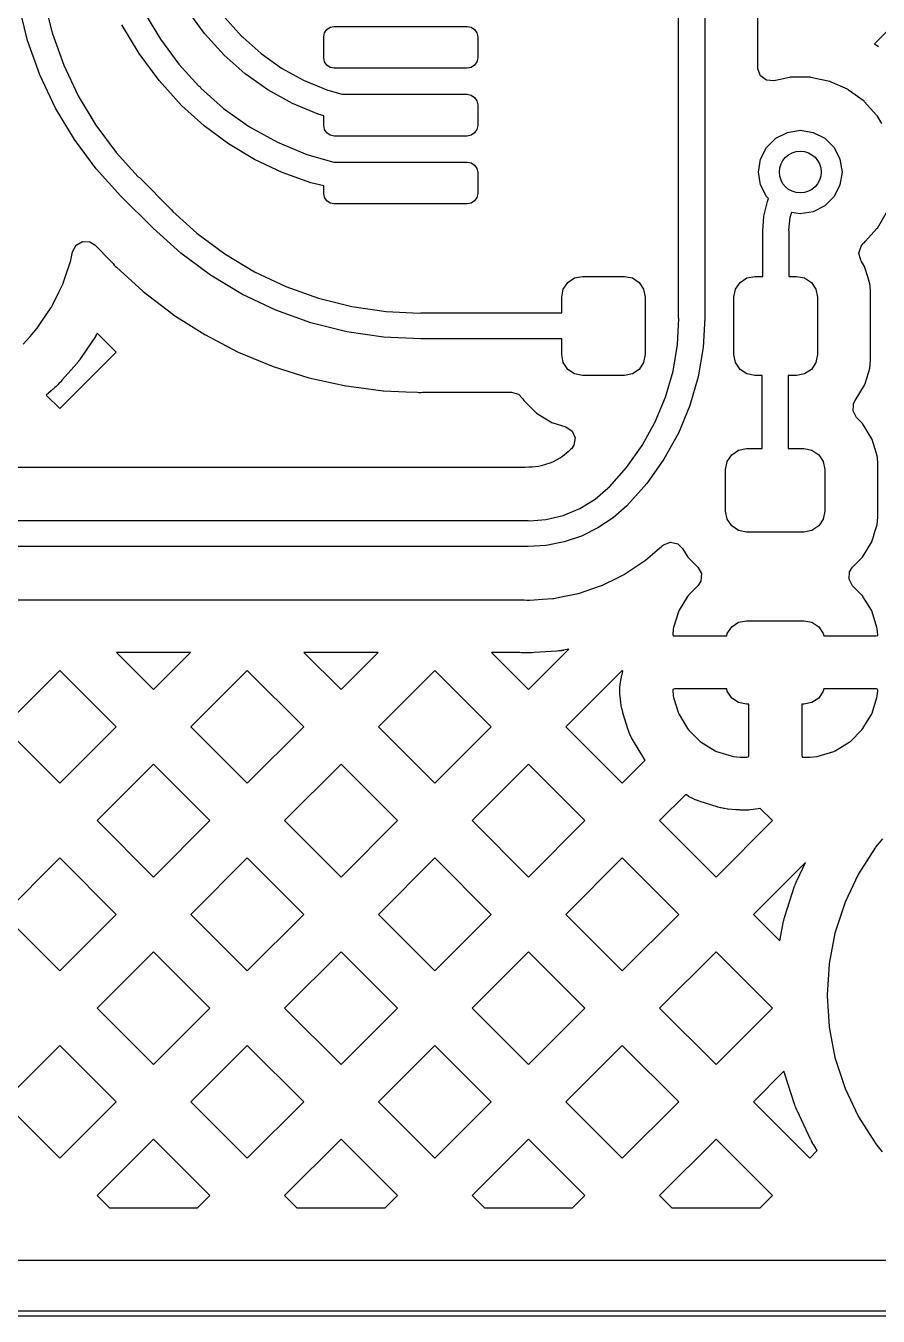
# Model space of a CAD drawing. Extents: x 54.1 to 108.3, y -71.1 to -40.8.
# Drawn here: x 80.66 to 88.83, y -71.09 to -58.73 of the extents above; entities that cross this region are included whole.
import ezdxf

# ---------------------------------------------------------------- set-up
doc = ezdxf.new("R2010")
doc.units = 0
doc.layers.add('BLACK', color=7, linetype='CONTINUOUS')

msp = doc.modelspace()

# ---------------------------------------------------------------- linework, layer by layer
at = {"layer": 'BLACK', "linetype": 'CONTINUOUS'}
for p, q in [((86.915, -61.5259), (86.915, -57.96)), ((87.165, -57.96), (87.165, -61.5259)), ((87.6735, -59.132), (87.6735, -58.014)), ((80.835, -58.4799), (80.9144, -58.797)), ((80.679, -58.8684), (80.5937, -58.5279)), ((81.7989, -58.6029), (81.9516, -58.8577)), ((82.3732, -58.8019), (82.2063, -58.5768)), ((81.7468, -58.9946), (81.5816, -58.719)), ((82.5403, -58.6174), (82.7269, -58.8262)), ((83.5767, -58.7426), (83.615, -58.735)), ((83.615, -58.735), (84.89, -58.735)), ((84.89, -58.735), (84.9283, -58.7426)), ((89.0692, -58.6213), (88.7893, -58.9012)), ((80.9144, -58.797), (81.0246, -59.1048)), ((81.9516, -58.8577), (82.1286, -59.0964)), ((82.5614, -59.0095), (82.3732, -58.8019)), ((82.7269, -58.8262), (82.7382, -58.8328)), ((82.7382, -58.8328), (82.7436, -58.8421)), ((82.7436, -58.8421), (82.9152, -58.9954)), ((83.515, -58.835), (83.5226, -58.7967)), ((83.515, -59.035), (83.515, -58.835)), ((83.5226, -58.7967), (83.5443, -58.7643)), ((83.5443, -58.7643), (83.5767, -58.7426)), ((84.9283, -58.7426), (84.9607, -58.7643)), ((84.9607, -58.7643), (84.9824, -58.7967)), ((84.9824, -58.7967), (84.99, -58.835)), ((84.99, -58.835), (84.99, -59.035)), ((80.7973, -59.199), (80.679, -58.8684)), ((88.7893, -58.9012), (88.8008, -58.9079)), ((88.8008, -58.9079), (88.8064, -58.9113)), ((88.8064, -58.9113), (88.8287, -58.9258)), ((81.0246, -59.1048), (81.1643, -59.4004)), ((81.9382, -59.2527), (81.7468, -58.9946)), ((82.1286, -59.0964), (82.3205, -59.308)), ((82.7614, -59.1882), (82.5614, -59.0095)), ((82.9152, -58.9954), (83.1114, -59.1346)), ((83.5226, -59.0733), (83.515, -59.035)), ((83.5443, -59.1057), (83.5226, -59.0733)), ((83.5767, -59.1274), (83.5443, -59.1057)), ((84.9607, -59.1057), (84.9283, -59.1274)), ((84.9824, -59.0733), (84.9607, -59.1057)), ((84.99, -59.035), (84.9824, -59.0733)), ((80.9474, -59.5163), (80.7973, -59.199)), ((82.9801, -59.3434), (82.7614, -59.1882)), ((83.1114, -59.1346), (83.3219, -59.251)), ((83.615, -59.135), (83.5767, -59.1274)), ((84.89, -59.135), (83.615, -59.135)), ((84.9283, -59.1274), (84.89, -59.135)), ((87.6738, -59.1404), (87.6735, -59.132)), ((87.6983, -59.207), (87.6738, -59.1404)), ((87.7549, -59.2499), (87.6983, -59.207)), ((87.9781, -59.2229), (87.9047, -59.2385)), ((87.9845, -59.2215), (87.9781, -59.2229)), ((87.9781, -59.2229), (87.9781, -59.2229)), ((88.1755, -59.2215), (87.9845, -59.2215)), ((88.1819, -59.2229), (88.1755, -59.2215)), ((88.2553, -59.2385), (88.1819, -59.2229)), ((88.1819, -59.2229), (88.1819, -59.2229)), ((82.154, -59.4908), (81.9382, -59.2527)), ((82.3205, -59.308), (82.3308, -59.314)), ((82.3308, -59.314), (82.3376, -59.3258)), ((82.3376, -59.3258), (82.5553, -59.5204)), ((83.2149, -59.4732), (82.9801, -59.3434)), ((83.3219, -59.251), (83.5441, -59.343)), ((83.5441, -59.343), (83.6898, -59.385)), ((87.8257, -59.2553), (87.7549, -59.2499)), ((87.9047, -59.2385), (87.8257, -59.2553)), ((88.3623, -59.2612), (88.2553, -59.2385)), ((88.3683, -59.2639), (88.3623, -59.2612)), ((88.5307, -59.3362), (88.3683, -59.2639)), ((88.3683, -59.2639), (88.3683, -59.2639)), ((88.5368, -59.3389), (88.5307, -59.3362)), ((88.5307, -59.3362), (88.5307, -59.3362)), ((88.5421, -59.3428), (88.5368, -59.3389)), ((88.5433, -59.3437), (88.5421, -59.3428)), ((88.5421, -59.3428), (88.5421, -59.3428)), ((88.6913, -59.4511), (88.5433, -59.3437)), ((81.1643, -59.4004), (81.3324, -59.6808)), ((83.4626, -59.5758), (83.2149, -59.4732)), ((83.6898, -59.385), (84.89, -59.385)), ((84.89, -59.385), (84.9283, -59.3926)), ((84.9283, -59.3926), (84.9607, -59.4143)), ((84.9607, -59.4143), (84.9824, -59.4467)), ((84.9824, -59.4467), (84.99, -59.485)), ((88.6957, -59.456), (88.6913, -59.4511)), ((88.8077, -59.5805), (88.6957, -59.456)), ((88.6957, -59.456), (88.6957, -59.456)), ((81.1279, -59.8175), (80.9474, -59.5163)), ((82.3698, -59.6864), (82.154, -59.4908)), ((82.5553, -59.5204), (82.8043, -59.6971)), ((83.515, -59.5909), (83.4626, -59.5758)), ((83.515, -59.685), (83.515, -59.5909)), ((84.99, -59.485), (84.99, -59.685)), ((88.819, -59.5931), (88.8077, -59.5805)), ((88.8603, -59.6645), (88.819, -59.5931)), ((81.3324, -59.6808), (81.5272, -59.9434)), ((82.6037, -59.8598), (82.3698, -59.6864)), ((82.8043, -59.6971), (83.0715, -59.8447)), ((83.5226, -59.7233), (83.515, -59.685)), ((83.5443, -59.7557), (83.5226, -59.7233)), ((84.9824, -59.7233), (84.9607, -59.7557)), ((84.99, -59.685), (84.9824, -59.7233)), ((87.9564, -59.7496), (88.08, -59.73)), ((88.08, -59.73), (88.2036, -59.7496)), ((81.337, -60.0994), (81.1279, -59.8175)), ((83.0715, -59.8447), (83.3535, -59.9615)), ((83.5767, -59.7774), (83.5443, -59.7557)), ((83.615, -59.785), (83.5767, -59.7774)), ((84.89, -59.785), (83.615, -59.785)), ((84.9283, -59.7774), (84.89, -59.785)), ((84.9607, -59.7557), (84.9283, -59.7774)), ((87.7564, -59.8949), (87.8449, -59.8064)), ((87.8449, -59.8064), (87.9564, -59.7496)), ((88.2036, -59.7496), (88.3151, -59.8064)), ((88.3151, -59.8064), (88.4036, -59.8949)), ((81.5272, -59.9434), (81.7382, -60.1762)), ((82.8535, -60.0096), (82.6037, -59.8598)), ((83.3535, -59.9615), (83.6111, -60.0358)), ((87.6996, -60.0064), (87.7564, -59.8949)), ((88.4036, -59.8949), (88.4604, -60.0064)), ((81.5728, -60.3596), (81.337, -60.0994)), ((83.1168, -60.1341), (82.8535, -60.0096)), ((83.6111, -60.0358), (83.615, -60.035)), ((83.615, -60.035), (84.89, -60.035)), ((84.89, -60.035), (84.9283, -60.0426)), ((84.9283, -60.0426), (84.9607, -60.0643)), ((84.9607, -60.0643), (84.9824, -60.0967)), ((84.9824, -60.0967), (84.99, -60.135)), ((87.68, -60.13), (87.6996, -60.0064)), ((88.4604, -60.0064), (88.48, -60.13)), ((81.7382, -60.1762), (81.7496, -60.1828)), ((81.7496, -60.1828), (82.0584, -60.4916)), ((83.391, -60.2322), (83.1168, -60.1341)), ((84.99, -60.135), (84.99, -60.335)), ((87.6996, -60.2536), (87.68, -60.13)), ((88.48, -60.13), (88.4604, -60.2536)), ((83.515, -60.2633), (83.391, -60.2322)), ((83.515, -60.335), (83.515, -60.2633)), ((83.5226, -60.3733), (83.515, -60.335)), ((84.99, -60.335), (84.9824, -60.3733)), ((87.7564, -60.3651), (87.6996, -60.2536)), ((88.4604, -60.2536), (88.4036, -60.3651)), ((81.8816, -60.6684), (81.5728, -60.3596)), ((83.5443, -60.4057), (83.5226, -60.3733)), ((83.5767, -60.4274), (83.5443, -60.4057)), ((83.615, -60.435), (83.5767, -60.4274)), ((84.89, -60.435), (83.615, -60.435)), ((84.9283, -60.4274), (84.89, -60.435)), ((84.9607, -60.4057), (84.9283, -60.4274)), ((84.9824, -60.3733), (84.9607, -60.4057)), ((87.7314, -60.5523), (87.7654, -60.4108)), ((87.7761, -60.3848), (87.7564, -60.3651)), ((87.7654, -60.4108), (87.7761, -60.3848)), ((88.3151, -60.4536), (88.2036, -60.5104)), ((88.4036, -60.3651), (88.3151, -60.4536)), ((82.0584, -60.4916), (82.0711, -60.5086)), ((82.0711, -60.5086), (82.3012, -60.7172)), ((87.72, -60.6973), (87.7314, -60.5523)), ((87.9798, -60.5646), (87.9676, -60.6884)), ((87.9944, -60.5164), (87.9798, -60.5646)), ((88.08, -60.53), (87.9944, -60.5164)), ((88.2036, -60.5104), (88.08, -60.53)), ((88.819, -60.6669), (88.9145, -60.5016)), ((82.1452, -60.9073), (81.8816, -60.6684)), ((81.8816, -60.6684), (81.8816, -60.6684)), ((82.3012, -60.7172), (82.5675, -60.9147)), ((87.72, -61.13), (87.72, -60.6973)), ((87.9676, -60.6884), (87.97, -60.6973)), ((87.97, -60.6973), (87.97, -61.13)), ((88.7048, -60.7939), (88.8146, -60.6719)), ((88.8146, -60.6719), (88.819, -60.6669)), ((88.8146, -60.6719), (88.8146, -60.6719)), ((81.11, -60.8931), (81.1429, -60.8302)), ((81.1429, -60.8302), (81.2046, -60.795)), ((81.2046, -60.795), (81.2755, -60.7988)), ((81.2755, -60.7988), (81.3227, -60.8286)), ((81.3227, -60.8286), (81.4839, -60.9898)), ((88.6403, -60.9066), (88.6621, -60.839)), ((88.6621, -60.839), (88.6819, -60.8163)), ((88.6819, -60.8163), (88.6859, -60.8127)), ((88.6859, -60.8127), (88.6913, -60.8089)), ((88.6913, -60.8089), (88.7048, -60.7939)), ((81.0939, -60.974), (81.0971, -60.9577)), ((81.0971, -60.9577), (81.11, -60.8931)), ((82.4309, -61.1191), (82.1452, -60.9073)), ((82.5675, -60.9147), (82.8519, -61.0851)), ((88.6585, -60.9752), (88.6403, -60.9066)), ((81.0353, -61.1466), (81.0926, -60.9779)), ((81.0926, -60.9779), (81.0939, -60.974)), ((81.0926, -60.9779), (81.0926, -60.9779)), ((81.4839, -60.9898), (81.4955, -61.0032)), ((81.4955, -61.0032), (81.4976, -61.006)), ((81.4976, -61.006), (81.5094, -61.0217)), ((81.5094, -61.0217), (81.5188, -61.0312)), ((81.5188, -61.0312), (81.522, -61.0338)), ((81.522, -61.0338), (81.522, -61.0338)), ((81.522, -61.0338), (81.5223, -61.034)), ((81.5223, -61.034), (81.5296, -61.0403)), ((81.5296, -61.0403), (81.7833, -61.2727)), ((82.8519, -61.0851), (83.1516, -61.2269)), ((88.6656, -60.987), (88.6585, -60.9752)), ((88.6955, -61.0363), (88.6656, -60.987)), ((88.6977, -61.0435), (88.6955, -61.0363)), ((88.7257, -61.1327), (88.6977, -61.0435)), ((88.6977, -61.0435), (88.6977, -61.0435)), ((80.9784, -61.2804), (81.0154, -61.2052)), ((81.0154, -61.2052), (81.0353, -61.1466)), ((82.736, -61.302), (82.4309, -61.1191)), ((85.8102, -61.2535), (85.8536, -61.1886)), ((85.8536, -61.1886), (85.9185, -61.1452)), ((85.9185, -61.1452), (85.995, -61.13)), ((85.995, -61.13), (86.395, -61.13)), ((86.395, -61.13), (86.4715, -61.1452)), ((86.4715, -61.1452), (86.5364, -61.1886)), ((86.5364, -61.1886), (86.5798, -61.2535)), ((87.4602, -61.2535), (87.5036, -61.1886)), ((87.5036, -61.1886), (87.5685, -61.1452)), ((87.5685, -61.1452), (87.645, -61.13)), ((87.645, -61.13), (87.72, -61.13)), ((87.97, -61.13), (88.045, -61.13)), ((88.045, -61.13), (88.1215, -61.1452)), ((88.1215, -61.1452), (88.1864, -61.1886)), ((88.1864, -61.1886), (88.2298, -61.2535)), ((88.7468, -61.1999), (88.7257, -61.1327)), ((88.7488, -61.2222), (88.7468, -61.1999)), ((80.9161, -61.4067), (80.9784, -61.2804)), ((81.7833, -61.2727), (81.7833, -61.2727)), ((81.7833, -61.2727), (81.7854, -61.2746)), ((81.7854, -61.2746), (81.7875, -61.2762)), ((81.7875, -61.2762), (82.0695, -61.4926)), ((83.0575, -61.4541), (82.736, -61.302)), ((83.1516, -61.2269), (83.4638, -61.3386)), ((85.795, -61.33), (85.8102, -61.2535)), ((85.795, -61.48), (85.795, -61.33)), ((86.5798, -61.2535), (86.595, -61.33)), ((86.595, -61.33), (86.595, -61.88)), ((87.445, -61.33), (87.4602, -61.2535)), ((87.445, -61.88), (87.445, -61.33)), ((88.2298, -61.2535), (88.245, -61.33)), ((88.245, -61.33), (88.245, -61.88)), ((88.7532, -61.2705), (88.7488, -61.2222)), ((88.7535, -61.2734), (88.7532, -61.2705)), ((88.7535, -61.8556), (88.7535, -61.2734)), ((80.8104, -61.5693), (80.9051, -61.4276)), ((80.9051, -61.4276), (80.9074, -61.4242)), ((80.9074, -61.4242), (80.9161, -61.4067)), ((83.3924, -61.5739), (83.0575, -61.4541)), ((83.4638, -61.3386), (83.7854, -61.4191)), ((83.7854, -61.4191), (84.1134, -61.4678)), ((80.7718, -61.6272), (80.8104, -61.5693)), ((82.0695, -61.4926), (82.0695, -61.4926)), ((82.0695, -61.4926), (82.0717, -61.4943)), ((82.0717, -61.4943), (82.3761, -61.6882)), ((83.7374, -61.6604), (83.3924, -61.5739)), ((84.1134, -61.4678), (84.4317, -61.4834)), ((84.4317, -61.4834), (84.4446, -61.48)), ((84.4446, -61.48), (85.795, -61.48)), ((86.9041, -61.7837), (86.918, -61.5371)), ((86.918, -61.5371), (86.915, -61.5259)), ((87.165, -61.5259), (87.149, -61.8113)), ((80.6379, -61.7798), (80.7033, -61.7053)), ((80.7033, -61.7053), (80.769, -61.6303)), ((80.769, -61.6303), (80.7691, -61.6303)), ((80.7691, -61.6303), (80.7718, -61.6272)), ((81.3281, -61.7053), (81.1925, -61.9083)), ((81.3304, -61.7018), (81.3281, -61.7053)), ((81.3392, -61.6877), (81.3304, -61.7018)), ((81.3413, -61.6842), (81.3392, -61.6877)), ((81.3466, -61.675), (81.3413, -61.6842)), ((81.5272, -61.8556), (81.3466, -61.675)), ((82.3761, -61.6882), (82.6962, -61.8548)), ((84.0893, -61.7125), (83.7374, -61.6604)), ((84.4446, -61.73), (84.0893, -61.7125)), ((85.795, -61.73), (84.4446, -61.73)), ((85.795, -61.88), (85.795, -61.73)), ((86.8609, -62.0383), (86.9041, -61.7837)), ((87.149, -61.8113), (87.1011, -62.0931)), ((80.987, -62.3958), (81.5272, -61.8556)), ((81.1654, -61.9448), (81.1549, -61.9577)), ((81.168, -61.9416), (81.1654, -61.9448)), ((81.178, -61.9285), (81.168, -61.9416)), ((81.1805, -61.9252), (81.178, -61.9285)), ((81.1901, -61.9117), (81.1805, -61.9252)), ((81.1925, -61.9083), (81.1901, -61.9117)), ((82.6962, -61.8548), (83.0296, -61.9929)), ((85.8102, -61.9565), (85.795, -61.88)), ((86.595, -61.88), (86.5798, -61.9565)), ((87.4602, -61.9565), (87.445, -61.88)), ((88.245, -61.88), (88.2298, -61.9565)), ((88.7468, -62.0101), (88.7535, -61.9366)), ((88.7535, -61.9366), (88.7535, -61.8556)), ((81.1522, -61.9608), (81.0076, -62.1257)), ((81.1549, -61.9577), (81.1522, -61.9608)), ((83.0296, -61.9929), (83.0322, -61.9938)), ((83.0322, -61.9938), (83.0323, -61.9938)), ((83.0323, -61.9938), (83.3712, -62.1006)), ((85.8536, -62.0214), (85.8102, -61.9565)), ((85.9185, -62.0648), (85.8536, -62.0214)), ((85.995, -62.08), (85.9185, -62.0648)), ((86.4715, -62.0648), (86.395, -62.08)), ((86.5364, -62.0214), (86.4715, -62.0648)), ((86.5798, -61.9565), (86.5364, -62.0214)), ((86.7894, -62.2864), (86.8609, -62.0383)), ((87.5036, -62.0214), (87.4602, -61.9565)), ((87.5685, -62.0648), (87.5036, -62.0214)), ((87.645, -62.08), (87.5685, -62.0648)), ((88.1215, -62.0648), (88.045, -62.08)), ((88.1864, -62.0214), (88.1215, -62.0648)), ((88.2298, -61.9565), (88.1864, -62.0214)), ((88.7004, -62.1578), (88.7328, -62.0546)), ((88.7328, -62.0546), (88.7468, -62.0101)), ((80.9374, -62.1989), (80.9249, -62.2097)), ((80.9405, -62.1962), (80.9374, -62.1989)), ((80.9527, -62.185), (80.9405, -62.1962)), ((80.9557, -62.1821), (80.9527, -62.185)), ((80.9652, -62.1728), (80.9557, -62.1821)), ((80.9681, -62.1699), (80.9652, -62.1728)), ((80.9796, -62.1578), (80.9681, -62.1699)), ((80.9824, -62.1548), (80.9796, -62.1578)), ((80.9934, -62.1425), (80.9824, -62.1548)), ((80.9961, -62.1394), (80.9934, -62.1425)), ((81.0068, -62.1267), (80.9961, -62.1394)), ((81.0076, -62.1257), (81.0068, -62.1267)), ((83.3712, -62.1006), (83.3712, -62.1006)), ((83.3712, -62.1006), (83.3738, -62.1015)), ((83.3738, -62.1015), (83.7262, -62.1796)), ((83.7262, -62.1796), (83.7289, -62.1799)), ((83.7289, -62.1799), (83.7289, -62.1799)), ((83.7289, -62.1799), (83.8524, -62.1962)), ((83.8524, -62.1962), (84.084, -62.2267)), ((86.395, -62.08), (85.995, -62.08)), ((87.1011, -62.0931), (87.022, -62.3678)), ((87.715, -62.08), (87.645, -62.08)), ((87.715, -62.78), (87.715, -62.08)), ((88.045, -62.08), (87.965, -62.08)), ((87.965, -62.08), (87.965, -62.78)), ((88.6066, -62.3204), (88.6955, -62.1737)), ((88.6955, -62.1737), (88.7004, -62.1578)), ((80.9035, -62.2268), (80.8583, -62.2671)), ((80.8583, -62.2671), (80.987, -62.3958)), ((80.9055, -62.2252), (80.9035, -62.2268)), ((80.9088, -62.2227), (80.9055, -62.2252)), ((80.9217, -62.2123), (80.9088, -62.2227)), ((80.9249, -62.2097), (80.9217, -62.2123)), ((84.084, -62.2267), (84.0868, -62.2268)), ((84.0868, -62.2268), (84.0868, -62.2268)), ((84.0868, -62.2268), (84.3014, -62.2362)), ((84.3014, -62.2362), (84.4133, -62.2411)), ((84.4133, -62.2411), (84.4256, -62.2422)), ((84.4256, -62.2422), (84.4312, -62.243)), ((84.4312, -62.243), (84.4382, -62.2431)), ((84.4382, -62.2431), (84.4404, -62.2431)), ((84.4404, -62.2431), (84.4404, -62.2431)), ((84.4404, -62.2431), (84.4446, -62.2432)), ((84.4446, -62.2432), (84.4487, -62.2427)), ((84.4487, -62.2427), (84.4618, -62.2411)), ((84.4487, -62.2427), (84.4487, -62.2427)), ((84.4618, -62.2411), (84.4755, -62.2394)), ((84.4755, -62.2394), (84.4906, -62.2385)), ((84.4906, -62.2385), (85.3128, -62.2385)), ((85.3128, -62.2385), (85.3809, -62.2585)), ((85.3809, -62.2585), (85.4206, -62.2992)), ((85.4206, -62.2992), (85.4334, -62.3204)), ((85.4334, -62.3204), (85.5546, -62.4416)), ((86.6906, -62.525), (86.7894, -62.2864)), ((88.5904, -62.3492), (88.6065, -62.3205)), ((88.6065, -62.3205), (88.6066, -62.3204)), ((85.5546, -62.4416), (85.7013, -62.5305)), ((87.022, -62.3678), (86.9126, -62.6319)), ((88.5853, -62.42), (88.5892, -62.3657)), ((88.6194, -62.4823), (88.5853, -62.42)), ((88.5892, -62.3657), (88.5904, -62.3492)), ((85.7013, -62.5305), (85.7085, -62.5327)), ((85.7085, -62.5327), (85.7086, -62.5327)), ((85.7086, -62.5327), (85.8356, -62.5726)), ((85.8356, -62.5726), (85.8946, -62.612)), ((86.5657, -62.751), (86.6906, -62.525)), ((88.6766, -62.5396), (88.6194, -62.4823)), ((88.7655, -62.6863), (88.6766, -62.5396)), ((85.8946, -62.612), (85.9229, -62.6771)), ((85.9229, -62.6771), (85.9116, -62.7472)), ((86.9126, -62.6319), (86.7743, -62.8821)), ((88.7677, -62.6935), (88.7655, -62.6863)), ((88.7933, -62.775), (88.7677, -62.6935)), ((88.7677, -62.6935), (88.7677, -62.6935)), ((85.8574, -62.8122), (85.804, -62.8561)), ((85.8758, -62.7936), (85.8574, -62.8122)), ((85.8788, -62.79), (85.8758, -62.7936)), ((85.8835, -62.7841), (85.8788, -62.79)), ((85.8872, -62.7812), (85.8835, -62.7841)), ((85.9116, -62.7472), (85.8872, -62.7812)), ((86.4162, -62.9616), (86.5657, -62.751)), ((87.4236, -62.8386), (87.4885, -62.7952)), ((87.4885, -62.7952), (87.565, -62.78)), ((87.565, -62.78), (87.715, -62.78)), ((87.965, -62.78), (88.115, -62.78)), ((88.115, -62.78), (88.1915, -62.7952)), ((88.1915, -62.7952), (88.2564, -62.8386)), ((88.8168, -62.8499), (88.7933, -62.775)), ((85.6825, -62.9211), (85.5977, -62.9468)), ((85.7053, -62.9116), (85.6825, -62.9211)), ((85.7834, -62.8698), (85.7053, -62.9116)), ((85.804, -62.8561), (85.7834, -62.8698)), ((86.7743, -62.8821), (86.6089, -63.1152)), ((87.365, -62.98), (87.3802, -62.9035)), ((87.3802, -62.9035), (87.4236, -62.8386)), ((88.2564, -62.8386), (88.2998, -62.9035)), ((88.2998, -62.9035), (88.315, -62.98)), ((88.8181, -62.8645), (88.8168, -62.8499)), ((88.8232, -62.9205), (88.8181, -62.8645)), ((88.8235, -62.9234), (88.8232, -62.9205)), ((88.8235, -63.4366), (88.8235, -62.9234)), ((85.4309, -62.9615), (72.0557, -62.9615)), ((85.4447, -62.9607), (85.4309, -62.9615)), ((85.4796, -62.9569), (85.4447, -62.9607)), ((85.4872, -62.9579), (85.4796, -62.9569)), ((85.4948, -62.958), (85.4872, -62.9579)), ((85.5113, -62.9577), (85.4948, -62.9575)), ((85.4948, -62.9575), (85.4948, -62.958)), ((85.5735, -62.9516), (85.5113, -62.9577)), ((85.5977, -62.9468), (85.5735, -62.9516)), ((86.2516, -63.1458), (86.4162, -62.9616)), ((87.365, -63.38), (87.365, -62.98)), ((88.315, -62.98), (88.315, -63.38)), ((86.1139, -63.2651), (86.2366, -63.1603)), ((86.2366, -63.1603), (86.2416, -63.1516)), ((86.2416, -63.1516), (86.2516, -63.1458)), ((86.6089, -63.1152), (86.4184, -63.3284)), ((85.968, -63.3545), (86.1139, -63.2651)), ((85.6435, -63.4599), (85.8099, -63.42)), ((85.8099, -63.42), (85.968, -63.3545)), ((86.4184, -63.3284), (86.2869, -63.4437)), ((86.4184, -63.3284), (86.4184, -63.3284)), ((86.4184, -63.3284), (86.4184, -63.3284)), ((87.3802, -63.4565), (87.365, -63.38)), ((88.315, -63.38), (88.2998, -63.4565)), ((88.8168, -63.5101), (88.8235, -63.4366)), ((71.635, -63.47), (85.473, -63.47)), ((85.473, -63.47), (85.488, -63.4722)), ((85.488, -63.4722), (85.6435, -63.4599)), ((86.1415, -63.5409), (85.9846, -63.6182)), ((86.2869, -63.4437), (86.1415, -63.5409)), ((87.4236, -63.5214), (87.3802, -63.4565)), ((87.4885, -63.5648), (87.4236, -63.5214)), ((88.2564, -63.5214), (88.1915, -63.5648)), ((88.2998, -63.4565), (88.2564, -63.5214)), ((88.792, -63.5892), (88.8168, -63.5101)), ((85.819, -63.6744), (85.6475, -63.7086)), ((85.9846, -63.6182), (85.819, -63.6744)), ((86.7698, -63.702), (86.8362, -63.6771)), ((86.8362, -63.6771), (86.9056, -63.6921)), ((87.565, -63.58), (87.4885, -63.5648)), ((88.115, -63.58), (87.565, -63.58)), ((88.1915, -63.5648), (88.115, -63.58)), ((88.6766, -63.8204), (88.7655, -63.6737)), ((88.7655, -63.6737), (88.7724, -63.6517)), ((88.7724, -63.6517), (88.7776, -63.6351)), ((88.7776, -63.6351), (88.792, -63.5892)), ((85.473, -63.72), (71.635, -63.72)), ((85.6475, -63.7086), (85.473, -63.72)), ((86.5989, -63.8503), (86.7531, -63.715)), ((86.7531, -63.715), (86.7605, -63.709)), ((86.7605, -63.709), (86.7698, -63.702)), ((86.9056, -63.6921), (86.9532, -63.7375)), ((86.9532, -63.7375), (87.0034, -63.8204)), ((86.3977, -63.9847), (86.5989, -63.8503)), ((87.0034, -63.8204), (87.0992, -63.9163)), ((87.0992, -63.9163), (87.1333, -63.9786)), ((88.5518, -63.9613), (88.5808, -63.9163)), ((88.5808, -63.9163), (88.6766, -63.8204)), ((86.1807, -64.0917), (86.3474, -64.0095)), ((86.3474, -64.0095), (86.394, -63.9865)), ((86.394, -63.9865), (86.3977, -63.9847)), ((86.394, -63.9865), (86.394, -63.9865)), ((87.1282, -64.0494), (87.0992, -64.0944)), ((87.1333, -63.9786), (87.1282, -64.0494)), ((88.5467, -64.0321), (88.5518, -63.9613)), ((88.5808, -64.0944), (88.5467, -64.0321)), ((85.7749, -64.2046), (85.9516, -64.1694)), ((85.9516, -64.1694), (85.9555, -64.1681)), ((85.9555, -64.1681), (86.1768, -64.093)), ((85.9555, -64.1681), (85.9555, -64.1681)), ((86.1768, -64.093), (86.1807, -64.0917)), ((86.1768, -64.093), (86.1768, -64.093)), ((87.0992, -64.0944), (87.0091, -64.1846)), ((88.6709, -64.1846), (88.5808, -64.0944)), ((72.0557, -64.2285), (85.419, -64.2285)), ((85.419, -64.2285), (85.4367, -64.2298)), ((85.4367, -64.2298), (85.4596, -64.233)), ((85.4596, -64.233), (85.4657, -64.2331)), ((85.4657, -64.2331), (85.4688, -64.2331)), ((85.4688, -64.2331), (85.4688, -64.2331)), ((85.4688, -64.2331), (85.473, -64.2332)), ((85.473, -64.2332), (85.482, -64.2321)), ((85.482, -64.2321), (85.4889, -64.2314)), ((85.4889, -64.2314), (85.6103, -64.2235)), ((85.6103, -64.2235), (85.7102, -64.2169)), ((85.7102, -64.2169), (85.7103, -64.2169)), ((85.7103, -64.2169), (85.7144, -64.2166)), ((85.7144, -64.2166), (85.7184, -64.2158)), ((85.7184, -64.2158), (85.7749, -64.2046)), ((85.7184, -64.2158), (85.7184, -64.2158)), ((86.9998, -64.1964), (86.9189, -64.33)), ((87.0091, -64.1846), (86.9998, -64.1964)), ((88.6747, -64.1894), (88.6709, -64.1846)), ((88.6802, -64.1964), (88.6747, -64.1894)), ((88.7611, -64.33), (88.6802, -64.1964)), ((86.9127, -64.3438), (86.8657, -64.4936)), ((86.9189, -64.33), (86.9127, -64.3438)), ((88.7673, -64.3438), (88.7611, -64.33)), ((88.8143, -64.4936), (88.7673, -64.3438)), ((86.8631, -64.5067), (86.8581, -64.5616)), ((86.8657, -64.4936), (86.8631, -64.5067)), ((87.3802, -64.5535), (87.4236, -64.4886)), ((87.4236, -64.4886), (87.4885, -64.4452)), ((87.4885, -64.4452), (87.565, -64.43)), ((87.565, -64.43), (88.115, -64.43)), ((88.115, -64.43), (88.1915, -64.4452)), ((88.1915, -64.4452), (88.2564, -64.4886)), ((88.2564, -64.4886), (88.2998, -64.5535)), ((88.8169, -64.5067), (88.8143, -64.4936)), ((88.8223, -64.5657), (88.8169, -64.5067)), ((86.8581, -64.5616), (86.8615, -64.5731)), ((86.8615, -64.5731), (86.8629, -64.5743)), ((86.8629, -64.5743), (86.8705, -64.576)), ((86.8705, -64.576), (87.3757, -64.576)), ((87.3757, -64.576), (87.3802, -64.5535)), ((88.2998, -64.5535), (88.3043, -64.576)), ((88.3043, -64.576), (88.8049, -64.576)), ((88.8049, -64.576), (88.8201, -64.5715)), ((88.8201, -64.5715), (88.8213, -64.5701)), ((88.8213, -64.5701), (88.8223, -64.5657)), ((82.2405, -64.7345), (81.5296, -64.7345)), ((81.5296, -64.7345), (81.885, -65.0899)), ((81.885, -65.0899), (82.2405, -64.7345)), ((84.0365, -64.7345), (83.3257, -64.7345)), ((83.3257, -64.7345), (83.6811, -65.0899)), ((83.6811, -65.0899), (84.0365, -64.7345)), ((85.3926, -64.7345), (85.1217, -64.7345)), ((85.1217, -64.7345), (85.4771, -65.0899)), ((85.4089, -64.7363), (85.3926, -64.7345)), ((85.413, -64.7367), (85.4089, -64.7363)), ((85.4295, -64.7379), (85.413, -64.7367)), ((85.4336, -64.7382), (85.4295, -64.7379)), ((85.4502, -64.7389), (85.4336, -64.7382)), ((85.4543, -64.739), (85.4502, -64.7389)), ((85.4677, -64.7391), (85.4543, -64.739)), ((85.4718, -64.7391), (85.4677, -64.7391)), ((85.4884, -64.7387), (85.4718, -64.7391)), ((85.4771, -65.0899), (85.8643, -64.7027)), ((85.4925, -64.7386), (85.4884, -64.7387)), ((85.509, -64.7377), (85.4925, -64.7386)), ((85.5131, -64.7374), (85.509, -64.7377)), ((85.5297, -64.7359), (85.5131, -64.7374)), ((85.5319, -64.7357), (85.5297, -64.7359)), ((85.7475, -64.7216), (85.5319, -64.7357)), ((85.7516, -64.7212), (85.7475, -64.7216)), ((85.7681, -64.7196), (85.7516, -64.7212)), ((85.7722, -64.7191), (85.7681, -64.7196)), ((85.7885, -64.717), (85.7722, -64.7191)), ((85.7926, -64.7164), (85.7885, -64.717)), ((85.809, -64.7137), (85.7926, -64.7164)), ((85.8131, -64.7129), (85.809, -64.7137)), ((85.8643, -64.7027), (85.8131, -64.7129)), ((80.987, -64.9075), (80.4468, -65.4477)), ((81.5272, -65.4477), (80.987, -64.9075)), ((82.7831, -64.9075), (82.2428, -65.4477)), ((83.3233, -65.4477), (82.7831, -64.9075)), ((84.5791, -64.9075), (84.0389, -65.4477)), ((85.1193, -65.4477), (84.5791, -64.9075)), ((86.3752, -64.9075), (85.8349, -65.4477)), ((86.3727, -64.9443), (86.3799, -64.9181)), ((86.3816, -64.9139), (86.3752, -64.9075)), ((86.3799, -64.9181), (86.3816, -64.9139)), ((86.3517, -65.0705), (86.3575, -65.0165)), ((86.3575, -65.0165), (86.3597, -65.0032)), ((86.3597, -65.0032), (86.3711, -64.9509)), ((86.3711, -64.9509), (86.3727, -64.9443)), ((86.351, -65.084), (86.3517, -65.0705)), ((86.351, -65.0866), (86.351, -65.084)), ((86.351, -65.0895), (86.351, -65.0866)), ((86.3511, -65.0943), (86.351, -65.0895)), ((86.3513, -65.1011), (86.3511, -65.0943)), ((86.3514, -65.104), (86.3513, -65.1011)), ((86.3519, -65.1155), (86.3514, -65.104)), ((86.3521, -65.1184), (86.3519, -65.1155)), ((86.3529, -65.13), (86.3521, -65.1184)), ((86.3531, -65.1329), (86.3529, -65.13)), ((86.3599, -65.2063), (86.3531, -65.1329)), ((86.8587, -65.0899), (86.8577, -65.0943)), ((86.8577, -65.0943), (86.8631, -65.1533)), ((86.8599, -65.0885), (86.8587, -65.0899)), ((86.8751, -65.084), (86.8599, -65.0885)), ((86.8631, -65.1533), (86.8657, -65.1664)), ((86.8657, -65.1664), (86.9127, -65.3162)), ((87.3757, -65.084), (86.8751, -65.084)), ((87.3802, -65.1065), (87.3757, -65.084)), ((87.4236, -65.1714), (87.3802, -65.1065)), ((87.4885, -65.2148), (87.4236, -65.1714)), ((88.2564, -65.1714), (88.1915, -65.2148)), ((88.2998, -65.1065), (88.2564, -65.1714)), ((88.3043, -65.084), (88.2998, -65.1065)), ((88.8095, -65.084), (88.3043, -65.084)), ((88.7673, -65.3162), (88.8143, -65.1664)), ((88.8171, -65.0857), (88.8095, -65.084)), ((88.8143, -65.1664), (88.8169, -65.1533)), ((88.8169, -65.1533), (88.8219, -65.0984)), ((88.8185, -65.0869), (88.8171, -65.0857)), ((88.8219, -65.0984), (88.8185, -65.0869)), ((86.3607, -65.2129), (86.3599, -65.2063)), ((86.3645, -65.2395), (86.3607, -65.2129)), ((86.3657, -65.2461), (86.3645, -65.2395)), ((86.3709, -65.2723), (86.3657, -65.2461)), ((86.3724, -65.2788), (86.3709, -65.2723)), ((86.3791, -65.3049), (86.3724, -65.2788)), ((87.565, -65.23), (87.4885, -65.2148)), ((87.586, -65.23), (87.565, -65.23)), ((87.586, -65.7245), (87.586, -65.23)), ((88.115, -65.23), (88.094, -65.23)), ((88.094, -65.23), (88.094, -65.7199)), ((88.1915, -65.2148), (88.115, -65.23)), ((86.3809, -65.3113), (86.3791, -65.3049)), ((86.4321, -65.4748), (86.3809, -65.3113)), ((86.9127, -65.3162), (86.9189, -65.33)), ((86.9189, -65.33), (86.9998, -65.4636)), ((88.6802, -65.4636), (88.7242, -65.3909)), ((88.7242, -65.3909), (88.7611, -65.33)), ((88.7611, -65.33), (88.7673, -65.3162)), ((80.4468, -65.4477), (80.987, -65.988)), ((80.987, -65.988), (81.5272, -65.4477)), ((82.2428, -65.4477), (82.7831, -65.988)), ((82.7831, -65.988), (83.3233, -65.4477)), ((83.3233, -65.4477), (83.3233, -65.4477)), ((84.0389, -65.4477), (84.5791, -65.988)), ((84.5791, -65.988), (85.1193, -65.4477)), ((85.8349, -65.4477), (86.3752, -65.988)), ((86.4346, -65.482), (86.4321, -65.4748)), ((86.4455, -65.5105), (86.4346, -65.482)), ((86.4484, -65.5175), (86.4455, -65.5105)), ((86.4609, -65.5451), (86.4484, -65.5175)), ((86.9998, -65.4636), (87.0091, -65.4754)), ((87.0091, -65.4754), (87.1196, -65.5859)), ((88.5604, -65.5859), (88.6709, -65.4754)), ((88.6709, -65.4754), (88.6802, -65.4636)), ((86.4642, -65.552), (86.4609, -65.5451)), ((86.4784, -65.579), (86.4642, -65.552)), ((86.4822, -65.5856), (86.4784, -65.579)), ((86.5709, -65.7322), (86.4822, -65.5856)), ((87.1196, -65.5859), (87.1314, -65.5952)), ((87.1314, -65.5952), (87.265, -65.6761)), ((88.415, -65.6761), (88.5486, -65.5952)), ((88.5486, -65.5952), (88.5604, -65.5859)), ((86.3752, -65.988), (86.5954, -65.7677)), ((86.5751, -65.7386), (86.5709, -65.7322)), ((86.5925, -65.7637), (86.5751, -65.7386)), ((86.5954, -65.7677), (86.5925, -65.7637)), ((87.265, -65.6761), (87.2788, -65.6823)), ((87.2788, -65.6823), (87.4286, -65.7293)), ((87.4286, -65.7293), (87.4417, -65.7319)), ((87.4417, -65.7319), (87.5055, -65.7377)), ((87.5055, -65.7377), (87.5113, -65.738)), ((87.5113, -65.738), (87.5679, -65.738)), ((87.5679, -65.738), (87.5831, -65.7335)), ((87.5831, -65.7335), (87.5843, -65.7321)), ((87.5843, -65.7321), (87.586, -65.7245)), ((88.094, -65.7199), (88.0985, -65.7351)), ((88.0985, -65.7351), (88.0999, -65.7363)), ((88.0999, -65.7363), (88.1075, -65.738)), ((88.1075, -65.738), (88.1687, -65.738)), ((88.1687, -65.738), (88.1745, -65.7377)), ((88.1745, -65.7377), (88.2383, -65.7319)), ((88.2383, -65.7319), (88.2514, -65.7293)), ((88.2514, -65.7293), (88.4012, -65.6823)), ((88.4012, -65.6823), (88.415, -65.6761)), ((81.885, -65.8055), (81.3448, -66.3457)), ((82.4253, -66.3457), (81.885, -65.8055)), ((83.6811, -65.8055), (83.1409, -66.3457)), ((84.2213, -66.3457), (83.6811, -65.8055)), ((85.4771, -65.8055), (84.9369, -66.3457)), ((86.0174, -66.3457), (85.4771, -65.8055)), ((86.9823, -66.0964), (86.733, -66.3457)), ((87.0094, -66.1128), (86.9823, -66.0964)), ((87.016, -66.1166), (87.0094, -66.1128)), ((87.043, -66.1308), (87.016, -66.1166)), ((87.0499, -66.1341), (87.043, -66.1308)), ((87.0743, -66.1452), (87.0499, -66.1341)), ((87.0775, -66.1466), (87.0743, -66.1452)), ((87.0845, -66.1495), (87.0775, -66.1466)), ((87.113, -66.1604), (87.0845, -66.1495)), ((87.1202, -66.1629), (87.113, -66.1604)), ((87.2837, -66.2141), (87.1202, -66.1629)), ((87.2901, -66.2159), (87.2837, -66.2141)), ((87.3162, -66.2226), (87.2901, -66.2159)), ((87.3227, -66.2241), (87.3162, -66.2226)), ((87.3489, -66.2293), (87.3227, -66.2241)), ((87.3555, -66.2305), (87.3489, -66.2293)), ((87.3821, -66.2343), (87.3555, -66.2305)), ((87.3887, -66.2351), (87.3821, -66.2343)), ((87.4621, -66.2419), (87.3887, -66.2351)), ((87.465, -66.2421), (87.4621, -66.2419)), ((87.4766, -66.2429), (87.465, -66.2421)), ((87.4795, -66.2431), (87.4766, -66.2429)), ((87.491, -66.2436), (87.4795, -66.2431)), ((87.4939, -66.2437), (87.491, -66.2436)), ((87.5055, -66.244), (87.4939, -66.2437)), ((87.5084, -66.244), (87.5055, -66.244)), ((87.586, -66.244), (87.5084, -66.244)), ((87.6039, -66.2427), (87.586, -66.244)), ((87.6755, -66.2324), (87.6039, -66.2427)), ((87.6931, -66.2286), (87.6755, -66.2324)), ((87.6955, -66.2279), (87.6931, -66.2286)), ((87.8134, -66.3457), (87.6955, -66.2279)), ((81.3448, -66.3457), (81.885, -66.886)), ((81.885, -66.886), (82.4253, -66.3457)), ((82.4253, -66.3457), (82.4253, -66.3457)), ((83.1409, -66.3457), (83.6811, -66.886)), ((83.6811, -66.886), (84.2213, -66.3457)), ((84.9369, -66.3457), (85.4771, -66.886)), ((85.4771, -66.886), (86.0174, -66.3457)), ((86.0174, -66.3457), (86.0174, -66.3457)), ((86.733, -66.3457), (87.2732, -66.886)), ((87.2732, -66.886), (87.8134, -66.3457)), ((88.8665, -66.519), (88.8006, -66.5988)), ((88.7959, -66.6052), (88.6378, -66.8543)), ((88.8006, -66.5988), (88.7959, -66.6052)), ((80.987, -66.7035), (80.4468, -67.2438)), ((81.5272, -67.2438), (80.987, -66.7035)), ((82.7831, -66.7035), (82.2428, -67.2438)), ((83.3233, -67.2438), (82.7831, -66.7035)), ((84.5791, -66.7035), (84.0389, -67.2438)), ((85.1193, -67.2438), (84.5791, -66.7035)), ((86.3752, -66.7035), (85.8349, -67.2438)), ((86.9154, -67.2438), (86.3752, -66.7035)), ((88.1292, -66.7456), (87.631, -67.2438)), ((88.0488, -66.9164), (88.1292, -66.7456)), ((88.634, -66.8612), (88.5084, -67.1282)), ((88.6378, -66.8543), (88.634, -66.8612)), ((87.9318, -67.2636), (88.0254, -66.9754)), ((88.0254, -66.9754), (88.0267, -66.9717)), ((88.0267, -66.9717), (88.0321, -66.9567)), ((88.0321, -66.9567), (88.0335, -66.953)), ((88.0335, -66.953), (88.0393, -66.9383)), ((88.0393, -66.9383), (88.0409, -66.9346)), ((88.0409, -66.9346), (88.0472, -66.92)), ((88.0472, -66.92), (88.0488, -66.9164)), ((88.5054, -67.1356), (88.4143, -67.4162)), ((88.5084, -67.1282), (88.5054, -67.1356)), ((80.4468, -67.2438), (80.987, -67.784)), ((80.987, -67.784), (81.5272, -67.2438)), ((82.2428, -67.2438), (82.7831, -67.784)), ((82.7831, -67.784), (83.3233, -67.2438)), ((83.3233, -67.2438), (83.3233, -67.2438)), ((84.0389, -67.2438), (84.5791, -67.784)), ((84.5791, -67.784), (85.1193, -67.2438)), ((85.8349, -67.2438), (86.3752, -67.784)), ((86.3752, -67.784), (86.9154, -67.2438)), ((86.9154, -67.2438), (86.9154, -67.2438)), ((87.631, -67.2438), (87.8834, -67.4962)), ((87.9262, -67.2827), (87.9306, -67.2674)), ((87.9306, -67.2674), (87.9318, -67.2636)), ((87.8834, -67.4962), (87.916, -67.3252)), ((87.916, -67.3252), (87.9168, -67.3213)), ((87.9168, -67.3213), (87.9203, -67.3057)), ((87.9203, -67.3057), (87.9212, -67.3019)), ((87.9212, -67.3019), (87.9251, -67.2865)), ((87.9251, -67.2865), (87.9262, -67.2827)), ((88.4123, -67.4239), (88.357, -67.7137)), ((88.4143, -67.4162), (88.4123, -67.4239)), ((81.885, -67.6016), (81.3448, -68.1418)), ((82.4253, -68.1418), (81.885, -67.6016)), ((83.6811, -67.6016), (83.1409, -68.1418)), ((84.2213, -68.1418), (83.6811, -67.6016)), ((85.4771, -67.6016), (84.9369, -68.1418)), ((86.0174, -68.1418), (85.4771, -67.6016)), ((87.2732, -67.6016), (86.733, -68.1418)), ((87.8134, -68.1418), (87.2732, -67.6016)), ((88.356, -67.7216), (88.3375, -68.016)), ((88.357, -67.7137), (88.356, -67.7216)), ((88.3375, -68.016), (88.3375, -68.024)), ((88.3375, -68.024), (88.356, -68.3184)), ((81.3448, -68.1418), (81.885, -68.682)), ((81.885, -68.682), (82.4253, -68.1418)), ((82.4253, -68.1418), (82.4253, -68.1418)), ((83.1409, -68.1418), (83.6811, -68.682)), ((83.6811, -68.682), (84.2213, -68.1418)), ((84.9369, -68.1418), (85.4771, -68.682)), ((85.4771, -68.682), (86.0174, -68.1418)), ((86.0174, -68.1418), (86.0174, -68.1418)), ((86.733, -68.1418), (87.2732, -68.682)), ((87.2732, -68.682), (87.8134, -68.1418)), ((88.356, -68.3184), (88.357, -68.3263)), ((88.357, -68.3263), (88.4123, -68.6161)), ((80.987, -68.4996), (80.4468, -69.0398)), ((81.5272, -69.0398), (80.987, -68.4996)), ((82.7831, -68.4996), (82.2428, -69.0398)), ((83.3233, -69.0398), (82.7831, -68.4996)), ((84.5791, -68.4996), (84.0389, -69.0398)), ((85.1193, -69.0398), (84.5791, -68.4996)), ((86.3752, -68.4996), (85.8349, -69.0398)), ((86.9154, -69.0398), (86.3752, -68.4996)), ((88.4123, -68.6161), (88.4143, -68.6238)), ((88.4143, -68.6238), (88.5054, -68.9044)), ((87.9236, -68.7473), (87.631, -69.0398)), ((87.9251, -68.7535), (87.9236, -68.7473)), ((87.9262, -68.7573), (87.9251, -68.7535)), ((87.9306, -68.7726), (87.9262, -68.7573)), ((87.9318, -68.7764), (87.9306, -68.7726)), ((88.0254, -69.0646), (87.9318, -68.7764)), ((88.5054, -68.9044), (88.5084, -68.9118)), ((88.5084, -68.9118), (88.634, -69.1788)), ((80.4468, -69.0398), (80.987, -69.5801)), ((80.987, -69.5801), (81.5272, -69.0398)), ((82.2428, -69.0398), (82.7831, -69.5801)), ((82.7831, -69.5801), (83.3233, -69.0398)), ((83.3233, -69.0398), (83.3233, -69.0398)), ((84.0389, -69.0398), (84.5791, -69.5801)), ((84.5791, -69.5801), (85.1193, -69.0398)), ((85.8349, -69.0398), (86.3752, -69.5801)), ((86.3752, -69.5801), (86.9154, -69.0398)), ((86.9154, -69.0398), (86.9154, -69.0398)), ((87.631, -69.0398), (88.1712, -69.5801)), ((88.0267, -69.0683), (88.0254, -69.0646)), ((88.0321, -69.0833), (88.0267, -69.0683)), ((88.0335, -69.087), (88.0321, -69.0833)), ((88.0393, -69.1017), (88.0335, -69.087)), ((88.0409, -69.1054), (88.0393, -69.1017)), ((88.0472, -69.12), (88.0409, -69.1054)), ((88.0488, -69.1236), (88.0472, -69.12)), ((88.1778, -69.3978), (88.0488, -69.1236)), ((88.634, -69.1788), (88.6378, -69.1857)), ((88.6378, -69.1857), (88.7959, -69.4348)), ((81.885, -69.3976), (81.3448, -69.9378)), ((82.4253, -69.9378), (81.885, -69.3976)), ((83.6811, -69.3976), (83.1409, -69.9378)), ((84.2213, -69.9378), (83.6811, -69.3976)), ((85.4771, -69.3976), (84.9369, -69.9378)), ((86.0174, -69.9378), (85.4771, -69.3976)), ((87.2732, -69.3976), (86.733, -69.9378)), ((87.8134, -69.9378), (87.2732, -69.3976)), ((88.1796, -69.4014), (88.1778, -69.3978)), ((88.1868, -69.4156), (88.1796, -69.4014)), ((88.1887, -69.4191), (88.1868, -69.4156)), ((88.1963, -69.4329), (88.1887, -69.4191)), ((88.1983, -69.4364), (88.1963, -69.4329)), ((88.2064, -69.4501), (88.1983, -69.4364)), ((88.2085, -69.4535), (88.2064, -69.4501)), ((88.2431, -69.5081), (88.2085, -69.4535)), ((88.7959, -69.4348), (88.8006, -69.4412)), ((88.8006, -69.4412), (88.8655, -69.5198)), ((88.1712, -69.5801), (88.2431, -69.5081)), ((81.3448, -69.9378), (81.463, -70.056)), ((82.3071, -70.056), (82.4253, -69.9378)), ((83.1409, -69.9378), (83.259, -70.056)), ((84.1032, -70.056), (84.2213, -69.9378)), ((84.9369, -69.9378), (85.0551, -70.056)), ((85.8992, -70.056), (86.0174, -69.9378)), ((86.733, -69.9378), (86.8511, -70.056)), ((87.6953, -70.056), (87.8134, -69.9378)), ((81.463, -70.056), (82.3071, -70.056)), ((83.259, -70.056), (84.1032, -70.056)), ((85.0551, -70.056), (85.8992, -70.056)), ((86.8511, -70.056), (87.6953, -70.056)), ((89.9709, -70.562), (68.4291, -70.562)), ((108.29, -71.095), (54.09, -71.095)), ((54.115, -71.045), (108.265, -71.045))]:
    msp.add_line(p, q, dxfattribs=at)
at = {"layer": 'BLACK'}
msp.add_circle((88.08, -60.13), 0.2, dxfattribs=at)

doc.saveas('drawing.dxf')
